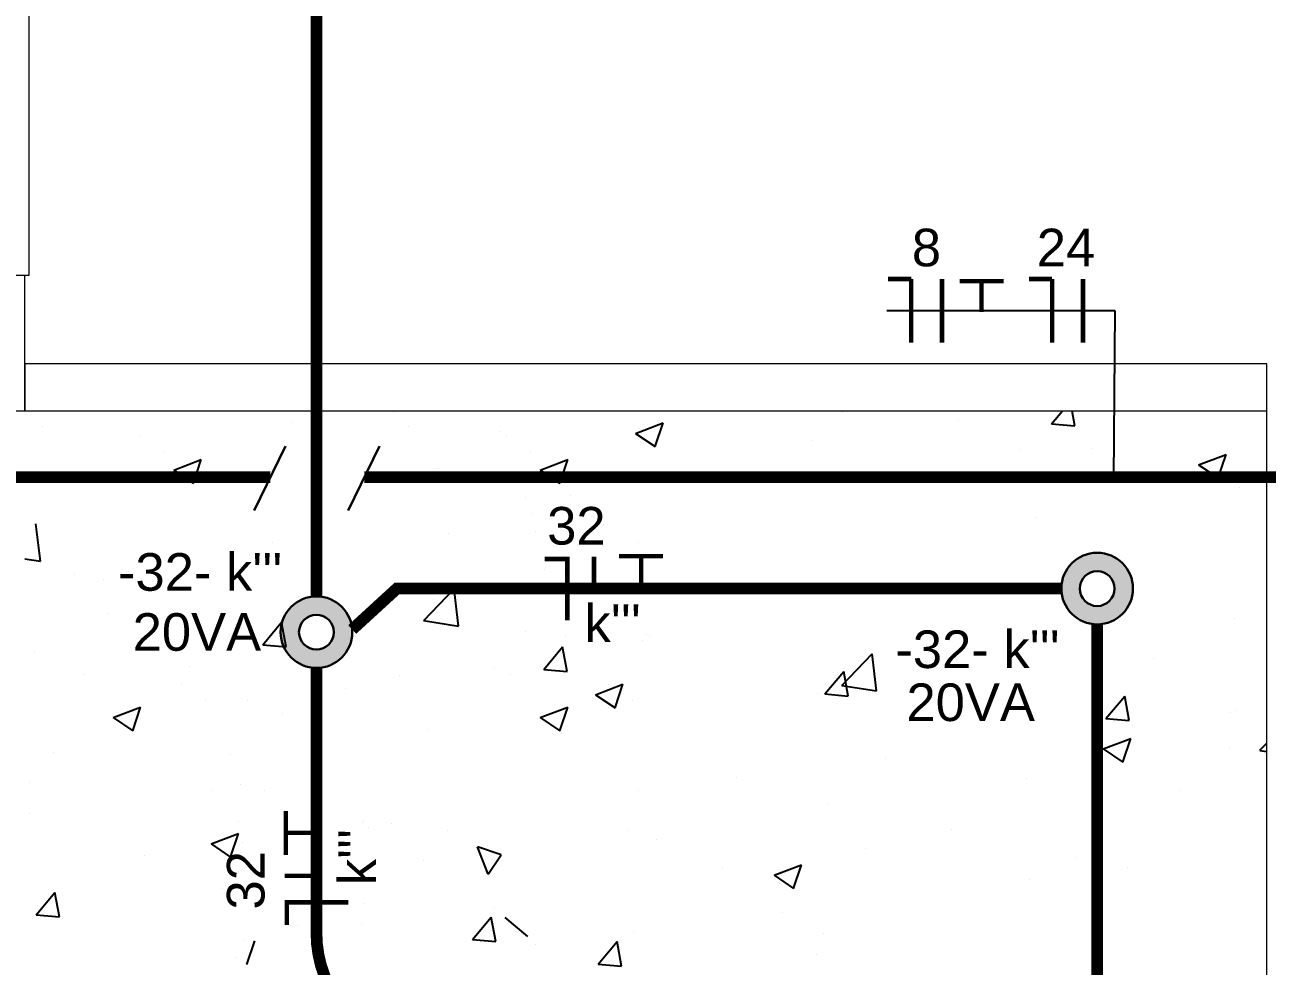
# Model space of a CAD drawing. Header units: millimetres. Extents: x 6597 to 20911, y -10306 to -132.
# Drawn here: x 15181.9 to 15498.9, y -6143.2 to -5902.9 of the extents above; entities that cross this region are included whole.
import ezdxf

# ---------------------------------------------------------------- set-up
doc = ezdxf.new("R2010")
doc.units = ezdxf.units.MM
doc.header["$LTSCALE"] = 25
doc.header["$MEASUREMENT"] = 0
doc.linetypes.add('DASHDOT2', pattern=[12.7, 6.35, -3.175, 0, -3.175])
doc.linetypes.add('Dashed', pattern=[0.75, 0.5, -0.25])
doc.layers.add('CIRCUITOS', color=7, linetype='Continuous')
doc.layers.add('MAAI - VEGETAÇÃO', color=106, linetype='Continuous')
for name, color, linetype, lineweight in [('EL-Condutos', 5, 'Continuous', 30), ('EL-Fios', 2, 'Continuous', 30), ('MAAI - ALVENARIA', 7, 'Continuous', 0), ('P-SIMBOL', 1, 'Continuous', 30)]:
    doc.layers.add(name, color=color, linetype=linetype, lineweight=lineweight)
doc.styles.add('Arial', font='arial.ttf')

msp = doc.modelspace()

# ---------------------------------------------------------------- hatches: boundary and pattern name
at = {"layer": 'P-SIMBOL'}
h = msp.add_hatch(color=256, dxfattribs=at)
h.dxf.hatch_style = 1
h.paths.add_polyline_path([(15446.41, -6046.78, 1), (15464.69, -6046.78, 1)])
h.paths.add_polyline_path([(15460.01, -6046.78, -1), (15451.09, -6046.78, -1)], flags=16)
h = msp.add_hatch(color=256, dxfattribs=at)
h.dxf.hatch_style = 1
h.paths.add_polyline_path([(15247.15, -6057.91, 1), (15265.44, -6057.91, 1)])
h.paths.add_polyline_path([(15260.75, -6057.91, -1), (15251.83, -6057.91, -1)], flags=16)

# ---------------------------------------------------------------- linework, layer by layer
for p, q in [((15460.13, -5975.9), (15401.85, -5975.9)), ((15459.83, -6018.64), (15460.13, -5975.9))]:
    msp.add_line(p, q)
at = {"layer": 'CIRCUITOS'}
for points, const_width in [([(15402.18, -5967.77), (15408.09, -5967.77)], 1.16), ([(15408.09, -5967.77), (15408.09, -5984.03)], 1.16), ([(15415.96, -5967.77), (15415.96, -5984.03)], 1.16), ([(15438.14, -5967.77), (15444.05, -5967.77)], 1.16), ([(15444.05, -5967.77), (15444.05, -5984.03)], 1.16), ([(15451.91, -5967.77), (15451.91, -5984.03)], 1.16), ([(15420.44, -5968.35), (15431.68, -5968.35)], 1.11), ([(15426.06, -5968.35), (15426.06, -5976.19)], 1.11), ([(15314.57, -6039.22), (15320.49, -6039.22)], 1.16), ([(15320.32, -6038.65), (15320.32, -6054.91)], 1.16), ([(15320.32, -6038.65), (15320.32, -6054.91)], 1.16), ([(15327.11, -6038.65), (15327.11, -6046.78)], 1.16), ([(15333.53, -6038.51), (15344.77, -6038.51)], 1.11), ([(15339.15, -6038.51), (15339.15, -6046.35)], 1.11), ([(15248.45, -6114.77), (15248.45, -6103.52)], 1.11), ([(15248.45, -6109.15), (15256.29, -6109.15)], 1.11), ([(15248.16, -6120.1), (15256.29, -6120.1)], 1.16), ([(15248.16, -6126.89), (15264.42, -6126.89)], 1.16), ([(15248.16, -6126.89), (15264.42, -6126.89)], 1.16), ([(15248.74, -6132.64), (15248.74, -6126.72)], 1.16)]:
    msp.add_lwpolyline(points, dxfattribs=dict(at, const_width=const_width))
at = {"layer": 'EL-Condutos', "linetype": 'Dashed', "const_width": 3}
for points in [[(15256.29, -6048.76), (15256.29, -5505.73, 0.243666), (15247.83, -5489.4), (15102.86, -5387.04)], [(15256.29, -6067.05), (15256.29, -6134.76, 0.25655), (15270.2, -6160.08), (15313.56, -6187.64)]]:
    msp.add_lwpolyline(points, format="xyb", dxfattribs=at)
for points in [[(15142.52, -6006.7), (15171, -6018.33), (15244.53, -6018.33)], [(15268.52, -6018.33), (15504.26, -6018.33)], [(15446.41, -6046.78), (15276.81, -6046.78), (15265.41, -6057.23)], [(15455.55, -6055.92), (15455.55, -6391.09)]]:
    msp.add_lwpolyline(points, dxfattribs=at)
at = {"layer": 'EL-Fios', "color": 7}
for p, q in [((15248.37, -6010.42), (15240.38, -6026.88)), ((15272.36, -6010.42), (15264.37, -6026.88))]:
    msp.add_line(p, q, dxfattribs=at)
at = {"layer": 'MAAI - ALVENARIA', "ltscale": 0.025}
msp.add_line((15182.86, -5428.9), (15182.86, -5966.9), dxfattribs=at)
at = {"layer": 'MAAI - ALVENARIA'}
for p, q in [((15182.86, -5966.9), (15157.86, -5966.9)), ((15181.86, -5966.9), (15157.86, -5966.9)), ((15181.86, -6001.4), (15181.86, -5966.9)), ((15181.86, -5989.4), (15181.86, -6001.4)), ((15498.86, -5989.4), (15181.86, -5989.4)), ((15498.86, -6001.4), (15498.86, -5989.4)), ((15157.86, -6001.4), (15181.86, -6001.4)), ((15181.86, -6001.4), (15498.86, -6001.4)), ((15498.86, -6594.4), (15498.86, -6001.4)), ((15186.37, -6005.42), (15186.37, -6005.42))]:
    msp.add_line(p, q, dxfattribs=at)
at = {"layer": 'MAAI - VEGETAÇÃO', "linetype": 'Continuous', "transparency": 33554559}
for p, q in [((15276.05, -6001.63), (15276.05, -6001.63)), ((15390.63, -6001.71), (15390.63, -6001.71)), ((15443.88, -6004.74), (15446.68, -6001.4)), ((15449.86, -6005.26), (15449.14, -6001.4)), ((15249.8, -6004.4), (15249.8, -6004.4)), ((15279.88, -6005.42), (15279.88, -6005.42)), ((15337.74, -6007.2), (15344.74, -6004.51)), ((15342.71, -6010.55), (15344.74, -6004.51)), ((15420.26, -6003.57), (15420.26, -6003.57)), ((15443.88, -6004.74), (15449.86, -6005.26)), ((15211.27, -6008.01), (15211.27, -6008.01)), ((15303.18, -6006.65), (15303.18, -6006.65)), ((15304.79, -6008.01), (15304.79, -6008.01)), ((15337.74, -6007.2), (15342.71, -6010.55)), ((15339.29, -6008.75), (15339.29, -6008.75)), ((15382.53, -6008.91), (15382.53, -6008.91)), ((15435.91, -6011.16), (15435.91, -6011.16)), ((15454.03, -6011.15), (15454.03, -6011.15)), ((15217.37, -6012.15), (15217.37, -6012.15)), ((15219.89, -6016.54), (15226.89, -6013.85)), ((15224.87, -6019.9), (15226.89, -6013.85)), ((15310.89, -6012.15), (15310.89, -6012.15)), ((15313.41, -6016.54), (15320.41, -6013.85)), ((15318.38, -6019.9), (15320.41, -6013.85)), ((15481.45, -6015.21), (15488.46, -6012.52)), ((15486.43, -6018.56), (15488.45, -6012.52)), ((15489.29, -6013.42), (15489.29, -6013.42)), ((15219.89, -6016.54), (15224.87, -6019.9)), ((15287.35, -6016.24), (15287.35, -6016.24)), ((15313.41, -6016.54), (15318.38, -6019.9)), ((15337.93, -6017.06), (15337.93, -6017.06)), ((15481.45, -6015.21), (15486.43, -6018.56)), ((15369.78, -6019.61), (15369.78, -6019.61)), ((15491.87, -6021.1), (15491.87, -6021.1)), ((15309.52, -6023.59), (15309.52, -6023.59)), ((15321.21, -6022.91), (15321.21, -6022.91)), ((15185.81, -6039.8), (15184.7, -6030.3)), ((15311.5, -6027.74), (15311.5, -6027.74)), ((15329.57, -6030.49), (15329.57, -6030.49)), ((15439.93, -6028.59), (15439.93, -6028.59)), ((15290.09, -6032.73), (15290.09, -6032.73)), ((15312.3, -6032.24), (15312.3, -6032.24)), ((15244.99, -6035.14), (15244.99, -6035.14)), ((15338.51, -6035.14), (15338.51, -6035.14)), ((15181.86, -6039.19), (15185.81, -6039.8)), ((15319.5, -6038.47), (15319.5, -6038.47)), ((15194.62, -6043.25), (15194.62, -6043.25)), ((15314.53, -6042.04), (15314.53, -6042.04)), ((15201.9, -6044.34), (15201.9, -6044.34)), ((15209.35, -6043.61), (15209.35, -6043.61)), ((15283.65, -6054.96), (15291.43, -6046.84)), ((15286.13, -6049.53), (15286.13, -6049.53)), ((15292.53, -6056.35), (15291.43, -6046.85)), ((15202.91, -6053.24), (15202.91, -6053.24)), ((15235.62, -6055.94), (15235.62, -6055.94)), ((15242.58, -6061.13), (15247.4, -6055.39)), ((15248.55, -6061.66), (15247.4, -6055.39)), ((15283.64, -6054.97), (15292.53, -6056.35)), ((15490.65, -6054.38), (15490.65, -6054.38)), ((15309.67, -6057.75), (15309.67, -6057.75)), ((15319.93, -6059.05), (15319.93, -6059.05)), ((15340.63, -6058.59), (15340.63, -6058.59)), ((15341.27, -6058.87), (15341.27, -6058.87)), ((15242.58, -6061.13), (15248.55, -6061.66)), ((15314.3, -6067.41), (15319.12, -6061.66)), ((15320.28, -6067.93), (15319.12, -6061.66)), ((15339.51, -6060.01), (15339.51, -6060.01)), ((15438.71, -6061.88), (15438.71, -6061.88)), ((15184.28, -6062.98), (15184.28, -6062.98)), ((15390.37, -6071.51), (15398.16, -6063.4)), ((15399.25, -6072.9), (15398.15, -6063.41)), ((15469.82, -6064.52), (15469.82, -6064.52)), ((15196.85, -6068.6), (15196.85, -6068.6)), ((15223.99, -6066.67), (15223.99, -6066.67)), ((15301.66, -6067.18), (15301.66, -6067.18)), ((15305.85, -6068.6), (15305.85, -6068.6)), ((15314.3, -6067.41), (15320.28, -6067.93)), ((15386.03, -6073.68), (15390.85, -6067.94)), ((15388.2, -6068.28), (15388.2, -6068.28)), ((15392.01, -6074.21), (15390.85, -6067.94)), ((15221.76, -6071.18), (15221.76, -6071.18)), ((15277.38, -6068.93), (15277.38, -6068.93)), ((15327.52, -6073.91), (15334.52, -6071.22)), ((15330.76, -6071.18), (15330.76, -6071.18)), ((15332.49, -6077.26), (15334.52, -6071.22)), ((15390.36, -6071.52), (15399.25, -6072.9)), ((15263.79, -6072.17), (15263.79, -6072.17)), ((15327.52, -6073.91), (15332.49, -6077.26)), ((15384.14, -6073.44), (15384.14, -6073.44)), ((15386.03, -6073.68), (15392.01, -6074.21)), ((15457.76, -6079.96), (15462.58, -6074.21)), ((15463.73, -6080.48), (15462.58, -6074.22)), ((15204.41, -6079.71), (15211.41, -6077.02)), ((15209.38, -6083.07), (15211.41, -6077.02)), ((15227.85, -6075.33), (15227.85, -6075.33)), ((15238.75, -6075.47), (15238.75, -6075.47)), ((15313.41, -6079.71), (15320.41, -6077.02)), ((15318.38, -6083.07), (15320.41, -6077.02)), ((15336.86, -6075.33), (15336.86, -6075.33)), ((15437.52, -6075.69), (15437.52, -6075.69)), ((15490.91, -6077.95), (15490.91, -6077.95)), ((15204.41, -6079.71), (15209.38, -6083.07)), ((15247.54, -6078.61), (15247.54, -6078.61)), ((15313.41, -6079.71), (15318.38, -6083.07)), ((15457.76, -6079.96), (15463.73, -6080.48)), ((15489.6, -6078.42), (15489.6, -6078.42)), ((15284.92, -6082.82), (15284.92, -6082.82)), ((15464.57, -6081.71), (15464.57, -6081.71)), ((15457.12, -6087.72), (15464.12, -6085.03)), ((15457.12, -6087.72), (15462.1, -6091.08)), ((15462.1, -6091.08), (15464.12, -6085.03)), ((15489.43, -6087.67), (15489.43, -6087.67)), ((15497.09, -6088.07), (15498.86, -6086.23)), ((15189.22, -6088.62), (15189.22, -6088.62)), ((15234.41, -6089.23), (15234.41, -6089.23)), ((15401.41, -6090.03), (15401.41, -6090.03)), ((15497.08, -6088.08), (15498.86, -6088.35)), ((15183.06, -6096.27), (15183.06, -6096.27)), ((15237.02, -6096.68), (15237.02, -6096.68)), ((15363.54, -6095.02), (15363.54, -6095.02)), ((15437.5, -6095.17), (15437.5, -6095.17)), ((15229.5, -6098.31), (15229.5, -6098.31)), ((15243.07, -6098.42), (15243.07, -6098.42)), ((15338.51, -6098.31), (15338.51, -6098.31)), ((15476.68, -6098.23), (15476.68, -6098.23)), ((15386.98, -6101.57), (15386.98, -6101.57)), ((15183.01, -6104.07), (15183.01, -6104.07)), ((15236.4, -6106.33), (15236.4, -6106.33)), ((15268.1, -6106.58), (15268.1, -6106.58)), ((15268.38, -6105.94), (15268.38, -6105.94)), ((15275.35, -6106.63), (15275.35, -6106.63)), ((15229.39, -6111.97), (15236.39, -6109.28)), ((15234.36, -6115.32), (15236.39, -6109.28)), ((15269.52, -6107.7), (15269.52, -6107.7)), ((15289.78, -6108.58), (15289.78, -6108.58)), ((15335.64, -6108.61), (15335.64, -6108.61)), ((15418.36, -6108.24), (15418.36, -6108.24)), ((15229.39, -6111.97), (15234.36, -6115.32)), ((15237.48, -6111.61), (15237.48, -6111.61)), ((15300.1, -6119.69), (15297.41, -6112.69)), ((15303.46, -6114.72), (15297.41, -6112.69)), ((15343.16, -6110.84), (15343.16, -6110.84)), ((15396.54, -6113.09), (15396.54, -6113.09)), ((15212.44, -6114.91), (15212.44, -6114.91)), ((15283.7, -6116.11), (15283.7, -6116.11)), ((15300.1, -6119.69), (15303.46, -6114.72)), ((15449.93, -6115.35), (15449.93, -6115.35)), ((15236.33, -6118.96), (15236.33, -6118.96)), ((15360.04, -6118.25), (15360.04, -6118.25)), ((15373.1, -6119.97), (15380.1, -6117.29)), ((15378.07, -6123.33), (15380.1, -6117.29)), ((15463.3, -6117.86), (15463.3, -6117.86)), ((15233.19, -6122.51), (15233.19, -6122.51)), ((15269.62, -6120.18), (15269.62, -6120.18)), ((15373.1, -6119.97), (15378.07, -6123.33)), ((15438.26, -6121.16), (15438.26, -6121.16)), ((15184.73, -6130.08), (15189.55, -6124.33)), ((15190.7, -6130.6), (15189.55, -6124.33)), ((15232.27, -6123.38), (15232.27, -6123.38)), ((15247.99, -6127.71), (15247.99, -6127.71)), ((15268.57, -6127.28), (15268.57, -6127.28)), ((15301.73, -6128.26), (15301.73, -6128.26)), ((15184.73, -6130.08), (15190.7, -6130.6)), ((15296.1, -6136.35), (15300.92, -6130.61)), ((15302.08, -6136.88), (15300.92, -6130.61)), ((15310.2, -6135.55), (15304.45, -6130.73)), ((15375.11, -6129.47), (15375.11, -6129.47)), ((15251.55, -6132.68), (15251.55, -6132.68)), ((15267.69, -6132.32), (15267.69, -6132.32)), ((15337.23, -6134.46), (15337.23, -6134.46)), ((15385.77, -6134.86), (15385.77, -6134.86)), ((15237.73, -6136.44), (15237.73, -6136.44)), ((15238.5, -6142.73), (15240.53, -6136.68)), ((15296.1, -6136.35), (15302.08, -6136.88)), ((15312.2, -6137.75), (15312.2, -6137.75)), ((15328.18, -6142.63), (15333, -6136.88)), ((15334.16, -6143.15), (15333, -6136.88)), ((15235.8, -6140.88), (15235.8, -6140.88)), ((15384.01, -6140.21), (15384.01, -6140.21)), ((15328.18, -6142.63), (15334.16, -6143.15)), ((15334.42, -6141.9), (15334.42, -6141.9))]:
    msp.add_line(p, q, dxfattribs=at)
at = {"layer": 'P-SIMBOL'}
for centre, radius in [((15455.55, -6046.78), 9.14), ((15455.55, -6046.78), 9.14), ((15455.55, -6046.78), 4.46), ((15256.29, -6057.91), 9.14), ((15256.29, -6057.91), 9.14), ((15256.29, -6057.91), 4.46)]:
    msp.add_circle(centre, radius, dxfattribs=at)

# ---------------------------------------------------------------- texts
at = {"layer": 'CIRCUITOS', "linetype": 'DASHDOT2', "style": 'Arial'}
for s, p in [('8', (15408.25, -5964.53)), ('24', (15440.13, -5964.53)), ('32', (15315.17, -6035.55)), ("-32- k'''", (15205.62, -6047.34)), ('20VA', (15209.37, -6062.66)), ("k'''", (15324.71, -6060.44)), ("-32- k'''", (15404.04, -6067.07)), ('20VA', (15406.87, -6080.6))]:
    msp.add_text(s, height=9.6, dxfattribs=at).set_placement(p)
for s, p in [("k'''", (15271.48, -6122.5)), ('32', (15243.03, -6128.7))]:
    msp.add_text(s, height=9.6, rotation=90, dxfattribs=at).set_placement(p)

doc.saveas('drawing.dxf')
